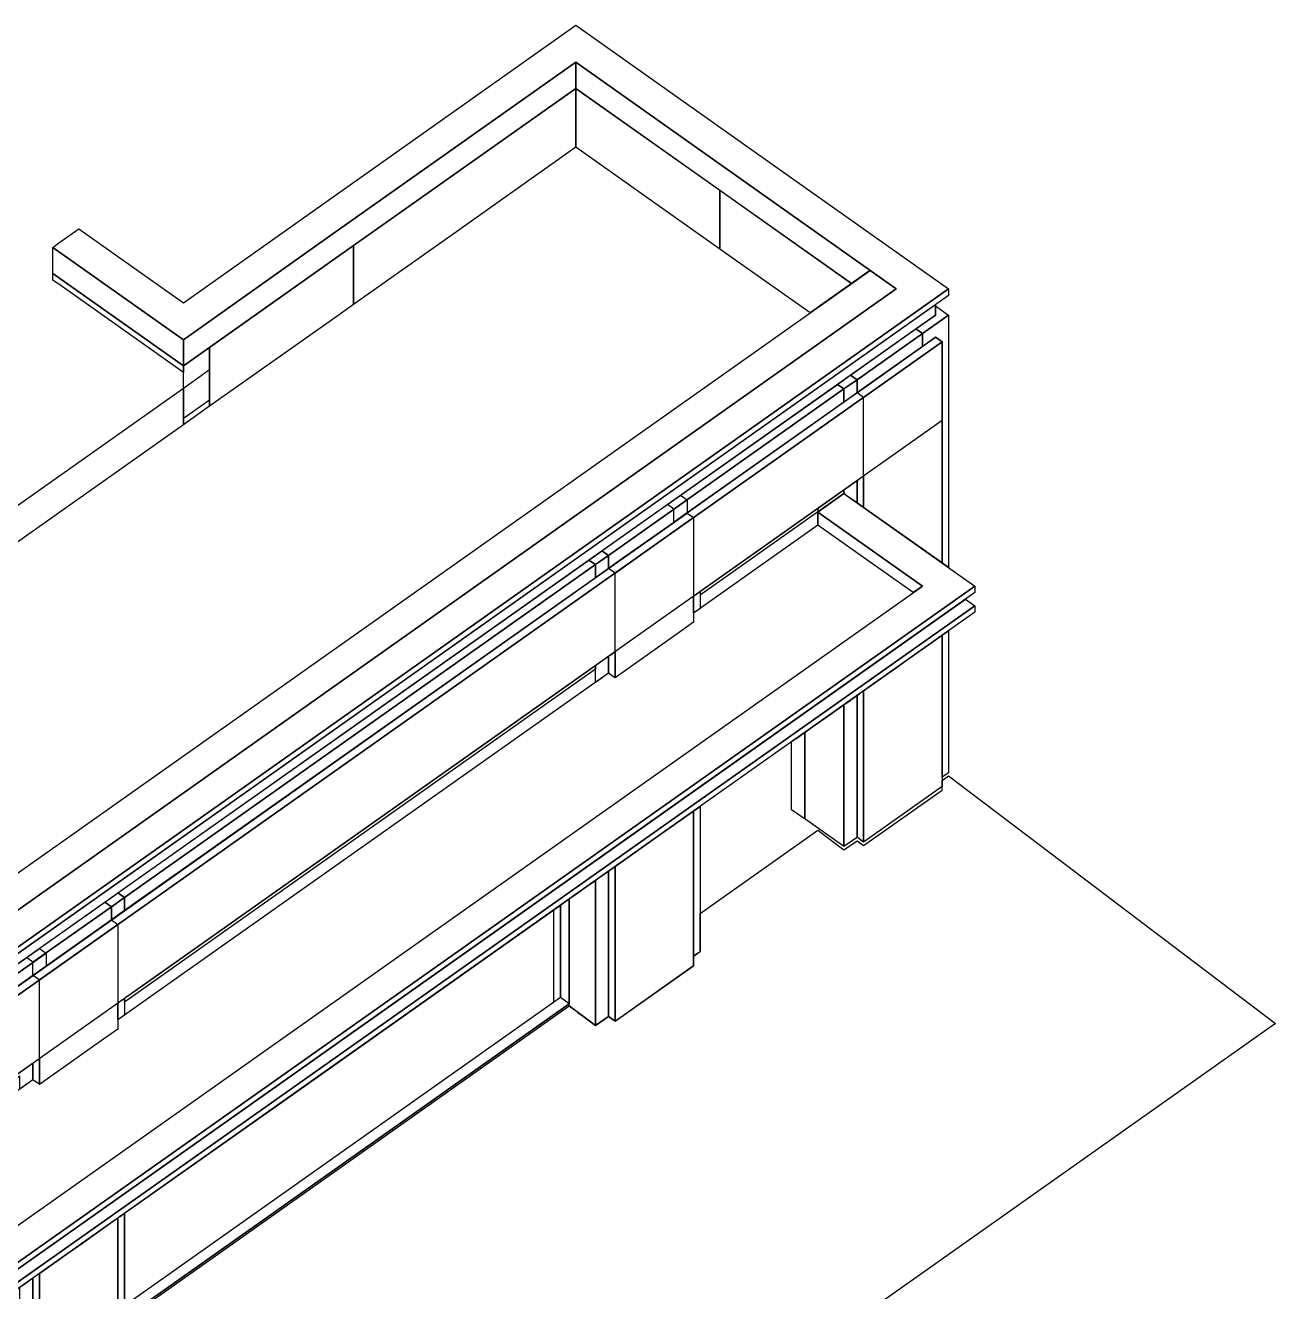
# Model space of a CAD drawing. Extents: x -14496 to -4349, y -27919 to -17633.
# Drawn here: x -11107 to -4349, y -24481 to -17633 of the extents above; entities that cross this region are included whole.
import ezdxf

# ---------------------------------------------------------------- set-up
doc = ezdxf.new("R2010")
doc.units = 0
doc.header["$LTSCALE"] = 1000
doc.header["$MEASUREMENT"] = 0
doc.layers.add('AE-FLOR', color=151, linetype='CONTINUOUS')

msp = doc.modelspace()

# ---------------------------------------------------------------- linework, layer by layer
at = {"layer": 'AE-FLOR', "linetype": 'Continuous'}
for points in [[(-12480.4347, -23358.0072), (-6399.3164, -19058.0072), (-7212.4892, -18483.0072), (-8131.728, -17833.0072), (-9475.2309, -18783.0072), (-10253.0483, -19333.0072), (-10959.448, -18833.5072), (-10920.75, -18806.1436), (-10818.0266, -18733.5072), (-10253.0483, -19133.0072), (-9616.6522, -18683.0072), (-8131.728, -17633.0072), (-7071.0678, -18383.0072), (-6116.4737, -19058.0072), (-12480.4347, -23558.0072)], [(-12480.4347, -23358.0072), (-6399.3164, -19058.0072), (-7212.4892, -18483.0072), (-8131.728, -17833.0072), (-9475.2309, -18783.0072), (-10253.0483, -19333.0072), (-10959.448, -18833.5072), (-10920.75, -18806.1436), (-10818.0266, -18733.5072), (-10253.0483, -19133.0072), (-9616.6522, -18683.0072), (-8131.728, -17633.0072), (-7071.0678, -18383.0072), (-6116.4737, -19058.0072), (-12480.4347, -23558.0072)], [(-12480.4347, -23358.0072), (-6399.3164, -19058.0072), (-7212.4892, -18483.0072), (-8131.728, -17833.0072), (-9475.2309, -18783.0072), (-10253.0483, -19333.0072), (-10959.448, -18833.5072), (-10920.75, -18806.1436), (-10818.0266, -18733.5072), (-10253.0483, -19133.0072), (-9616.6522, -18683.0072), (-8131.728, -17633.0072), (-7071.0678, -18383.0072), (-6116.4737, -19058.0072), (-12480.4347, -23558.0072)], [(-12480.4347, -23358.0072), (-6399.3164, -19058.0072), (-7212.4892, -18483.0072), (-8131.728, -17833.0072), (-9475.2309, -18783.0072), (-10253.0483, -19333.0072), (-10959.448, -18833.5072), (-10920.75, -18806.1436), (-10818.0266, -18733.5072), (-10253.0483, -19133.0072), (-9616.6522, -18683.0072), (-8131.728, -17633.0072), (-7071.0678, -18383.0072), (-6116.4737, -19058.0072), (-12480.4347, -23558.0072)], [(-12480.4347, -23358.0072), (-6399.3164, -19058.0072), (-7212.4892, -18483.0072), (-8131.728, -17833.0072), (-9475.2309, -18783.0072), (-10253.0483, -19333.0072), (-10959.448, -18833.5072), (-10920.75, -18806.1436), (-10818.0266, -18733.5072), (-10253.0483, -19133.0072), (-9616.6522, -18683.0072), (-8131.728, -17633.0072), (-7071.0678, -18383.0072), (-6116.4737, -19058.0072), (-12480.4347, -23558.0072)], [(-10571.2471, -24634.9094), (-8167.0831, -22934.9088), (-8133.7965, -22960.1103), (-8130.7722, -22962.4), (-8122.2997, -22968.8146), (-8025.6625, -23041.9793), (-7954.9511, -22991.9799), (-7919.5957, -23018.7476), (-7495.3317, -22718.7476), (-7495.3317, -22666.9799), (-7459.9763, -22641.9799), (-7459.9763, -22434.9088), (-6823.5802, -21984.9088), (-6682.1589, -22091.9799), (-6611.4482, -22041.9799), (-6604.3772, -22047.3334), (-6576.0929, -22068.7476), (-6151.8288, -21768.7476), (-6151.8288, -21716.9799), (-6116.4737, -21691.98), (-4348.7067, -23030.3683), (-10712.6677, -27530.3683)], [(-10571.2471, -24634.9094), (-8167.0831, -22934.9088), (-8133.7965, -22960.1103), (-8130.7722, -22962.4), (-8122.2997, -22968.8146), (-8025.6625, -23041.9793), (-7954.9511, -22991.9799), (-7919.5957, -23018.7476), (-7495.3317, -22718.7476), (-7495.3317, -22666.9799), (-7459.9763, -22641.9799), (-7459.9763, -22434.9088), (-6823.5802, -21984.9088), (-6682.1589, -22091.9799), (-6611.4482, -22041.9799), (-6604.3772, -22047.3334), (-6576.0929, -22068.7476), (-6151.8288, -21768.7476), (-6151.8288, -21716.9799), (-6116.4737, -21691.98), (-4348.7067, -23030.3683), (-10712.6677, -27530.3683)], [(-10571.2471, -24634.9094), (-8167.0831, -22934.9088), (-8133.7965, -22960.1103), (-8130.7722, -22962.4), (-8122.2997, -22968.8146), (-8025.6625, -23041.9793), (-7954.9511, -22991.9799), (-7919.5957, -23018.7476), (-7495.3317, -22718.7476), (-7495.3317, -22666.9799), (-7459.9763, -22641.9799), (-7459.9763, -22434.9088), (-6823.5802, -21984.9088), (-6682.1589, -22091.9799), (-6611.4482, -22041.9799), (-6604.3772, -22047.3334), (-6576.0929, -22068.7476), (-6151.8288, -21768.7476), (-6151.8288, -21716.9799), (-6116.4737, -21691.98), (-4348.7067, -23030.3683), (-10712.6677, -27530.3683)], [(-10571.2471, -24634.9094), (-8167.0831, -22934.9088), (-8133.7965, -22960.1103), (-8130.7722, -22962.4), (-8122.2997, -22968.8146), (-8025.6625, -23041.9793), (-7954.9511, -22991.9799), (-7919.5957, -23018.7476), (-7495.3317, -22718.7476), (-7495.3317, -22666.9799), (-7459.9763, -22641.9799), (-7459.9763, -22434.9088), (-6823.5802, -21984.9088), (-6682.1589, -22091.9799), (-6611.4482, -22041.9799), (-6604.3772, -22047.3334), (-6576.0929, -22068.7476), (-6151.8288, -21768.7476), (-6151.8288, -21716.9799), (-6116.4737, -21691.98), (-4348.7067, -23030.3683), (-10712.6677, -27530.3683)], [(-10571.2471, -24634.9094), (-8167.0831, -22934.9088), (-8133.7965, -22960.1103), (-8130.7722, -22962.4), (-8122.2997, -22968.8146), (-8025.6625, -23041.9793), (-7954.9511, -22991.9799), (-7919.5957, -23018.7476), (-7495.3317, -22718.7476), (-7495.3317, -22666.9799), (-7459.9763, -22641.9799), (-7459.9763, -22434.9088), (-6823.5802, -21984.9088), (-6682.1589, -22091.9799), (-6611.4482, -22041.9799), (-6604.3772, -22047.3334), (-6576.0929, -22068.7476), (-6151.8288, -21768.7476), (-6151.8288, -21716.9799), (-6116.4737, -21691.98), (-4348.7067, -23030.3683), (-10712.6677, -27530.3683)]]:
    msp.add_lwpolyline(points, dxfattribs=at)
for points in [[(-10253.0483, -19333.0072), (-9475.2309, -18783.0072), (-8131.728, -17833.0072), (-8131.728, -17974.4286), (-9475.2309, -18924.4286), (-10253.0483, -19474.4286)], [(-10253.0483, -19333.0072), (-9475.2309, -18783.0072), (-8131.728, -17833.0072), (-8131.728, -17974.4286), (-9475.2309, -18924.4286), (-10253.0483, -19474.4286)], [(-10253.0483, -19333.0072), (-9475.2309, -18783.0072), (-8131.728, -17833.0072), (-8131.728, -17974.4286), (-9475.2309, -18924.4286), (-10253.0483, -19474.4286)], [(-10253.0483, -19333.0072), (-9475.2309, -18783.0072), (-8131.728, -17833.0072), (-8131.728, -17974.4286), (-9475.2309, -18924.4286), (-10253.0483, -19474.4286)], [(-10253.0483, -19333.0072), (-9475.2309, -18783.0072), (-8131.728, -17833.0072), (-8131.728, -17974.4286), (-9475.2309, -18924.4286), (-10253.0483, -19474.4286)], [(-6540.7379, -18958.0073), (-6560.5676, -18972.0291), (-6640.7376, -19028.7178), (-7212.4881, -18624.4292), (-7212.4892, -18624.4284), (-8131.7268, -17974.4293), (-8131.728, -17974.4284), (-8131.728, -17833.0072), (-7212.4892, -18483.0072), (-6399.3164, -19058.0072)], [(-6540.7379, -18958.0073), (-6560.5676, -18972.0291), (-6640.7376, -19028.7178), (-7212.4881, -18624.4292), (-7212.4892, -18624.4284), (-8131.7268, -17974.4293), (-8131.728, -17974.4284), (-8131.728, -17833.0072), (-7212.4892, -18483.0072), (-6399.3164, -19058.0072)], [(-6540.7379, -18958.0073), (-6560.5676, -18972.0291), (-6640.7376, -19028.7178), (-7212.4881, -18624.4292), (-7212.4892, -18624.4284), (-8131.7268, -17974.4293), (-8131.728, -17974.4284), (-8131.728, -17833.0072), (-7212.4892, -18483.0072), (-6399.3164, -19058.0072)], [(-6540.7379, -18958.0073), (-6560.5676, -18972.0291), (-6640.7376, -19028.7178), (-7212.4881, -18624.4292), (-7212.4892, -18624.4284), (-8131.7268, -17974.4293), (-8131.728, -17974.4284), (-8131.728, -17833.0072), (-7212.4892, -18483.0072), (-6399.3164, -19058.0072)], [(-6540.7379, -18958.0073), (-6560.5676, -18972.0291), (-6640.7376, -19028.7178), (-7212.4881, -18624.4292), (-7212.4892, -18624.4284), (-8131.7268, -17974.4293), (-8131.728, -17974.4284), (-8131.728, -17833.0072), (-7212.4892, -18483.0072), (-6399.3164, -19058.0072)], [(-9333.8094, -18824.4285), (-8131.728, -17974.4286), (-8131.7279, -17974.4286), (-8131.7278, -18292.6195), (-8807.8837, -18770.7339), (-9333.8094, -19142.6195)], [(-9333.8094, -18824.4285), (-8131.728, -17974.4286), (-8131.7279, -17974.4286), (-8131.7278, -18292.6195), (-8807.8837, -18770.7339), (-9333.8094, -19142.6195)], [(-9333.8094, -18824.4285), (-8131.728, -17974.4286), (-8131.7279, -17974.4286), (-8131.7278, -18292.6195), (-8807.8837, -18770.7339), (-9333.8094, -19142.6195)], [(-9333.8094, -18824.4285), (-8131.728, -17974.4286), (-8131.7279, -17974.4286), (-8131.7278, -18292.6195), (-8807.8837, -18770.7339), (-9333.8094, -19142.6195)], [(-9333.8094, -18824.4285), (-8131.728, -17974.4286), (-8131.7279, -17974.4286), (-8131.7278, -18292.6195), (-8807.8837, -18770.7339), (-9333.8094, -19142.6195)], [(-7791.423, -18533.2514), (-8131.7278, -18292.6195), (-8131.7278, -17974.4285), (-7353.9104, -18524.4285), (-7353.9104, -18842.6195)], [(-7791.423, -18533.2514), (-8131.7278, -18292.6195), (-8131.7278, -17974.4285), (-7353.9104, -18524.4285), (-7353.9104, -18842.6195)], [(-7791.423, -18533.2514), (-8131.7278, -18292.6195), (-8131.7278, -17974.4285), (-7353.9104, -18524.4285), (-7353.9104, -18842.6195)], [(-7791.423, -18533.2514), (-8131.7278, -18292.6195), (-8131.7278, -17974.4285), (-7353.9104, -18524.4285), (-7353.9104, -18842.6195)], [(-7791.423, -18533.2514), (-8131.7278, -18292.6195), (-8131.7278, -17974.4285), (-7353.9104, -18524.4285), (-7353.9104, -18842.6195)], [(-7353.9104, -18842.6195), (-7353.9104, -18524.4285), (-6640.7376, -19028.7178), (-6795.2986, -19138.009), (-6865.7326, -19187.8133)], [(-10111.6268, -19374.4285), (-9333.8094, -18824.4285), (-9333.8094, -19142.6195), (-9429.7025, -19210.4262), (-10111.6268, -19692.6195)], [(-10253.0523, -19474.4256), (-10959.4479, -18974.9285), (-10959.448, -18942.1841), (-10959.448, -18833.5072), (-10253.0483, -19333.0072), (-10253.0483, -19474.4284)], [(-10253.0523, -19474.4256), (-10959.4479, -18974.9285), (-10959.448, -18942.1841), (-10959.448, -18833.5072), (-10253.0483, -19333.0072), (-10253.0483, -19474.4284)], [(-10253.0523, -19474.4256), (-10959.4479, -18974.9285), (-10959.448, -18942.1841), (-10959.448, -18833.5072), (-10253.0483, -19333.0072), (-10253.0483, -19474.4284)], [(-10253.0523, -19474.4256), (-10959.4479, -18974.9285), (-10959.448, -18942.1841), (-10959.448, -18833.5072), (-10253.0483, -19333.0072), (-10253.0483, -19474.4284)], [(-10253.0523, -19474.4256), (-10959.4479, -18974.9285), (-10959.448, -18942.1841), (-10959.448, -18833.5072), (-10253.0483, -19333.0072), (-10253.0483, -19474.4284)], [(-12621.8562, -23258.0073), (-6540.7379, -18958.0073), (-6399.3165, -19058.0073), (-12480.4348, -23358.0073)], [(-12621.8562, -23258.0073), (-6540.7379, -18958.0073), (-6399.3165, -19058.0073), (-12480.4348, -23358.0073)], [(-12621.8562, -23258.0073), (-6540.7379, -18958.0073), (-6399.3165, -19058.0073), (-12480.4348, -23358.0073)], [(-12621.8562, -23258.0073), (-6540.7379, -18958.0073), (-6399.3165, -19058.0073), (-12480.4348, -23358.0073)], [(-12621.8562, -23258.0073), (-6540.7379, -18958.0073), (-6399.3165, -19058.0073), (-12480.4348, -23358.0073)], [(-10909.0008, -19045.9482), (-10959.4479, -19010.2768), (-10959.4479, -18974.9285), (-10253.0482, -19474.4285), (-10253.0482, -19509.7768)], [(-12480.4347, -23558.0072), (-6116.4737, -19058.0072), (-6116.4737, -19093.3626), (-12480.4347, -23593.3626)], [(-12480.4347, -23558.0072), (-6116.4737, -19058.0072), (-6116.4737, -19093.3626), (-12480.4347, -23593.3626)], [(-12480.4347, -23558.0072), (-6116.4737, -19058.0072), (-6116.4737, -19093.3626), (-12480.4347, -23593.3626)], [(-12480.4347, -23558.0072), (-6116.4737, -19058.0072), (-6116.4737, -19093.3626), (-12480.4347, -23593.3626)], [(-12480.4347, -23558.0072), (-6116.4737, -19058.0072), (-6116.4737, -19093.3626), (-12480.4347, -23593.3626)], [(-12480.4347, -23593.3626), (-9153.851, -21241.1127), (-6187.1843, -19143.3626), (-6187.1843, -19199.4286), (-12480.4347, -23649.4286)], [(-12480.4347, -23593.3626), (-9153.851, -21241.1127), (-6187.1843, -19143.3626), (-6187.1843, -19199.4286), (-12480.4347, -23649.4286)], [(-12480.4347, -23593.3626), (-9153.851, -21241.1127), (-6187.1843, -19143.3626), (-6187.1843, -19199.4286), (-12480.4347, -23649.4286)], [(-12480.4347, -23593.3626), (-9153.851, -21241.1127), (-6187.1843, -19143.3626), (-6187.1843, -19199.4286), (-12480.4347, -23649.4286)], [(-12480.4347, -23593.3626), (-9153.851, -21241.1127), (-6187.1843, -19143.3626), (-6187.1843, -19199.4286), (-12480.4347, -23649.4286)], [(-6293.2502, -19274.4285), (-6187.1843, -19199.4286), (-6187.1843, -19149.4284), (-6116.4735, -19199.4285), (-6257.8949, -19299.4285)], [(-6151.8288, -20540.1139), (-6151.8288, -19345.1391), (-6187.1841, -19320.1391), (-6253.8543, -19367.282), (-6254.0203, -19367.3995), (-6257.8949, -19370.1392), (-6257.8949, -19299.4285), (-6116.4735, -19199.4285), (-6116.4736, -20565.1138)], [(-6646.8035, -19524.4285), (-6293.2502, -19274.4285), (-6257.8949, -19299.4285), (-6611.4482, -19549.4285)], [(-6611.4482, -19549.4285), (-6257.8949, -19299.4285), (-6257.8949, -19370.1392), (-6269.7346, -19378.5111), (-6601.7618, -19613.2898), (-6611.4482, -19620.1391)], [(-12409.7239, -23720.1392), (-6187.1841, -19320.1391), (-6151.8288, -19345.1391), (-12374.3686, -23745.1392)], [(-12409.7239, -23720.1392), (-6187.1841, -19320.1391), (-6151.8288, -19345.1391), (-12374.3686, -23745.1392)], [(-12409.7239, -23720.1392), (-6187.1841, -19320.1391), (-6151.8288, -19345.1391), (-12374.3686, -23745.1392)], [(-12409.7239, -23720.1392), (-6187.1841, -19320.1391), (-6151.8288, -19345.1391), (-12374.3686, -23745.1392)], [(-12409.7239, -23720.1392), (-6187.1841, -19320.1391), (-6151.8288, -19345.1391), (-12374.3686, -23745.1392)], [(-12374.3686, -23745.1392), (-6151.8288, -19345.1391), (-6151.8288, -19769.4032), (-12374.3686, -24169.4033)], [(-12374.3686, -23745.1392), (-6151.8288, -19345.1391), (-6151.8288, -19769.4032), (-12374.3686, -24169.4033)], [(-12374.3686, -23745.1392), (-6151.8288, -19345.1391), (-6151.8288, -19769.4032), (-12374.3686, -24169.4033)], [(-12374.3686, -23745.1392), (-6151.8288, -19345.1391), (-6151.8288, -19769.4032), (-12374.3686, -24169.4033)], [(-12374.3686, -23745.1392), (-6151.8288, -19345.1391), (-6151.8288, -19769.4032), (-12374.3686, -24169.4033)], [(-10253.0482, -19474.4285), (-10111.6268, -19374.4285), (-10111.6268, -19692.6195), (-10162.1365, -19728.3352), (-10253.0481, -19792.6194)], [(-6611.4482, -19620.1391), (-6187.1841, -19320.1391), (-6151.8288, -19345.1391), (-6576.0929, -19645.1391)], [(-6611.4482, -19620.1391), (-6187.1841, -19320.1391), (-6151.8288, -19345.1391), (-6576.0929, -19645.1391)], [(-6611.4482, -19620.1391), (-6187.1841, -19320.1391), (-6151.8288, -19345.1391), (-6576.0929, -19645.1391)], [(-6611.4482, -19620.1391), (-6187.1841, -19320.1391), (-6151.8288, -19345.1391), (-6576.0929, -19645.1391)], [(-6611.4482, -19620.1391), (-6187.1841, -19320.1391), (-6151.8288, -19345.1391), (-6576.0929, -19645.1391)], [(-6234.3245, -20481.7806), (-6238.3048, -20478.9661), (-6314.8344, -20424.8515), (-6497.7334, -20295.5224), (-6576.0929, -20240.1139), (-6576.0929, -19645.1391), (-6151.8288, -19345.1391), (-6151.8288, -20540.1139)], [(-6234.3245, -20481.7806), (-6238.3048, -20478.9661), (-6314.8344, -20424.8515), (-6497.7334, -20295.5224), (-6576.0929, -20240.1139), (-6576.0929, -19645.1391), (-6151.8288, -19345.1391), (-6151.8288, -20540.1139)], [(-6234.3245, -20481.7806), (-6238.3048, -20478.9661), (-6314.8344, -20424.8515), (-6497.7334, -20295.5224), (-6576.0929, -20240.1139), (-6576.0929, -19645.1391), (-6151.8288, -19345.1391), (-6151.8288, -20540.1139)], [(-6234.3245, -20481.7806), (-6238.3048, -20478.9661), (-6314.8344, -20424.8515), (-6497.7334, -20295.5224), (-6576.0929, -20240.1139), (-6576.0929, -19645.1391), (-6151.8288, -19345.1391), (-6151.8288, -20540.1139)], [(-6234.3245, -20481.7806), (-6238.3048, -20478.9661), (-6314.8344, -20424.8515), (-6497.7334, -20295.5224), (-6576.0929, -20240.1139), (-6576.0929, -19645.1391), (-6151.8288, -19345.1391), (-6151.8288, -20540.1139)], [(-10253.0482, -19594.6367), (-10111.6268, -19494.6367), (-10111.6268, -19692.6195), (-10111.6319, -19692.6231), (-10253.0481, -19792.6194)], [(-7636.7531, -20224.4285), (-7177.1337, -19899.4285), (-6717.5142, -19574.4285), (-6682.1589, -19599.4285), (-7601.3978, -20249.4285)], [(-6717.5142, -19574.4285), (-6658.5887, -19532.7618), (-6646.8035, -19524.4285), (-6611.4482, -19549.4285), (-6682.1589, -19599.4285)], [(-6682.1589, -19599.4285), (-6611.4482, -19549.4285), (-6611.4482, -19620.1391), (-6615.2574, -19622.8326), (-6680.2216, -19668.7693), (-6682.1589, -19670.1391)], [(-12232.9472, -20994.6367), (-10253.0482, -19594.6367), (-10253.0482, -19792.6195), (-10253.1189, -19792.6695), (-12232.9472, -21192.6195)], [(-7601.3978, -20249.4285), (-6682.1589, -19599.4285), (-6682.1589, -19670.1391), (-7486.4929, -20238.8892), (-7583.7201, -20307.6392), (-7586.2354, -20309.4178), (-7601.3978, -20320.1392)], [(-10253.0482, -19757.2712), (-10111.6268, -19657.2712), (-10111.6268, -19692.6195), (-10250.8729, -19791.0813), (-10253.0481, -19792.6194)], [(-6644.77, -20191.5518), (-6666.036, -20176.5145), (-6682.1589, -20165.1139), (-6682.1589, -20144.4032), (-6667.2281, -20133.8455), (-6640.8059, -20115.1622), (-6611.4482, -20094.4032), (-6611.4482, -20215.1139)], [(-6584.4728, -20234.1884), (-6600.3923, -20222.9315), (-6611.4482, -20215.1139), (-6611.4482, -20094.4032), (-6594.4825, -20082.4066), (-6582.1899, -20073.7144), (-6576.0929, -20069.4032), (-6576.0929, -20240.1139)], [(-6584.4728, -20234.1884), (-6600.3923, -20222.9315), (-6611.4482, -20215.1139), (-6611.4482, -20094.4032), (-6594.4825, -20082.4066), (-6582.1899, -20073.7144), (-6576.0929, -20069.4032), (-6576.0929, -20240.1139)], [(-6584.4728, -20234.1884), (-6600.3923, -20222.9315), (-6611.4482, -20215.1139), (-6611.4482, -20094.4032), (-6594.4825, -20082.4066), (-6582.1899, -20073.7144), (-6576.0929, -20069.4032), (-6576.0929, -20240.1139)], [(-6584.4728, -20234.1884), (-6600.3923, -20222.9315), (-6611.4482, -20215.1139), (-6611.4482, -20094.4032), (-6594.4825, -20082.4066), (-6582.1899, -20073.7144), (-6576.0929, -20069.4032), (-6576.0929, -20240.1139)], [(-6584.4728, -20234.1884), (-6600.3923, -20222.9315), (-6611.4482, -20215.1139), (-6611.4482, -20094.4032), (-6594.4825, -20082.4066), (-6582.1899, -20073.7144), (-6576.0929, -20069.4032), (-6576.0929, -20240.1139)], [(-11914.7492, -23865.114), (-11907.6782, -23860.114), (-11844.0385, -23815.114), (-11836.1818, -23809.5584), (-11773.3278, -23765.114), (-11207.6419, -24165.1143), (-6257.8953, -20665.1135), (-6823.5802, -20265.1139), (-6816.5091, -20260.1138), (-6752.8695, -20215.1139), (-6746.4413, -20210.5684), (-6682.1589, -20165.1139), (-5975.0516, -20665.1142), (-11207.6419, -24365.1143)], [(-11914.7492, -23865.114), (-11907.6782, -23860.114), (-11844.0385, -23815.114), (-11836.1818, -23809.5584), (-11773.3278, -23765.114), (-11207.6419, -24165.1143), (-6257.8953, -20665.1135), (-6823.5802, -20265.1139), (-6816.5091, -20260.1138), (-6752.8695, -20215.1139), (-6746.4413, -20210.5684), (-6682.1589, -20165.1139), (-5975.0516, -20665.1142), (-11207.6419, -24365.1143)], [(-11914.7492, -23865.114), (-11907.6782, -23860.114), (-11844.0385, -23815.114), (-11836.1818, -23809.5584), (-11773.3278, -23765.114), (-11207.6419, -24165.1143), (-6257.8953, -20665.1135), (-6823.5802, -20265.1139), (-6816.5091, -20260.1138), (-6752.8695, -20215.1139), (-6746.4413, -20210.5684), (-6682.1589, -20165.1139), (-5975.0516, -20665.1142), (-11207.6419, -24365.1143)], [(-11914.7492, -23865.114), (-11907.6782, -23860.114), (-11844.0385, -23815.114), (-11836.1818, -23809.5584), (-11773.3278, -23765.114), (-11207.6419, -24165.1143), (-6257.8953, -20665.1135), (-6823.5802, -20265.1139), (-6816.5091, -20260.1138), (-6752.8695, -20215.1139), (-6746.4413, -20210.5684), (-6682.1589, -20165.1139), (-5975.0516, -20665.1142), (-11207.6419, -24365.1143)], [(-11914.7492, -23865.114), (-11907.6782, -23860.114), (-11844.0385, -23815.114), (-11836.1818, -23809.5584), (-11773.3278, -23765.114), (-11207.6419, -24165.1143), (-6257.8953, -20665.1135), (-6823.5802, -20265.1139), (-6816.5091, -20260.1138), (-6752.8695, -20215.1139), (-6746.4413, -20210.5684), (-6682.1589, -20165.1139), (-5975.0516, -20665.1142), (-11207.6419, -24365.1143)], [(-7990.3064, -20474.4285), (-7566.0424, -20174.4285), (-7530.6871, -20199.4285), (-7954.9511, -20499.4285)], [(-7954.9511, -20499.4285), (-7530.6871, -20199.4285), (-7530.6871, -20270.1392), (-7907.8101, -20536.8054), (-7943.3274, -20561.92), (-7954.9511, -20570.1391)], [(-7495.3317, -20719.4032), (-7484.5398, -20711.7722), (-7465.154, -20698.0644), (-6715.8137, -20168.2008), (-6682.1589, -20144.4032), (-6682.1589, -20165.1139), (-7459.9763, -20715.1139), (-7459.9763, -20785.8175), (-7464.938, -20789.3259), (-7495.3317, -20810.8175)], [(-7495.3317, -20719.4032), (-6823.5813, -20244.404), (-6823.5813, -20335.8169), (-7495.3317, -20810.8163)], [(-7495.3317, -20719.4032), (-6823.5813, -20244.404), (-6823.5813, -20335.8169), (-7495.3317, -20810.8163)], [(-7495.3317, -20719.4032), (-6823.5813, -20244.404), (-6823.5813, -20335.8169), (-7495.3317, -20810.8163)], [(-7495.3317, -20719.4032), (-6823.5813, -20244.404), (-6823.5813, -20335.8169), (-7495.3317, -20810.8163)], [(-7495.3317, -20719.4032), (-6823.5813, -20244.404), (-6823.5813, -20335.8169), (-7495.3317, -20810.8163)], [(-6576.0616, -20510.8396), (-6823.5813, -20335.8168), (-6823.5813, -20280.8233), (-6823.5802, -20265.1139), (-6257.8953, -20665.1135), (-6307.8902, -20700.4652)], [(-6576.0616, -20510.8396), (-6823.5813, -20335.8168), (-6823.5813, -20280.8233), (-6823.5802, -20265.1139), (-6257.8953, -20665.1135), (-6307.8902, -20700.4652)], [(-6576.0616, -20510.8396), (-6823.5813, -20335.8168), (-6823.5813, -20280.8233), (-6823.5802, -20265.1139), (-6257.8953, -20665.1135), (-6307.8902, -20700.4652)], [(-6576.0616, -20510.8396), (-6823.5813, -20335.8168), (-6823.5813, -20280.8233), (-6823.5802, -20265.1139), (-6257.8953, -20665.1135), (-6307.8902, -20700.4652)], [(-6576.0616, -20510.8396), (-6823.5813, -20335.8168), (-6823.5813, -20280.8233), (-6823.5802, -20265.1139), (-6257.8953, -20665.1135), (-6307.8902, -20700.4652)], [(-7954.9511, -20570.1391), (-7530.687, -20270.1391), (-7495.3317, -20295.1391), (-7919.5957, -20595.1391)], [(-7954.9511, -20570.1391), (-7530.687, -20270.1391), (-7495.3317, -20295.1391), (-7919.5957, -20595.1391)], [(-7954.9511, -20570.1391), (-7530.687, -20270.1391), (-7495.3317, -20295.1391), (-7919.5957, -20595.1391)], [(-7954.9511, -20570.1391), (-7530.687, -20270.1391), (-7495.3317, -20295.1391), (-7919.5957, -20595.1391)], [(-7954.9511, -20570.1391), (-7530.687, -20270.1391), (-7495.3317, -20295.1391), (-7919.5957, -20595.1391)], [(-7919.5957, -20595.1391), (-7495.3317, -20295.1391), (-7495.3317, -20860.8175), (-7590.9393, -20928.4223), (-7919.5957, -21160.8175)], [(-7919.5957, -20595.1391), (-7495.3317, -20295.1391), (-7495.3317, -20860.8175), (-7590.9393, -20928.4223), (-7919.5957, -21160.8175)], [(-7919.5957, -20595.1391), (-7495.3317, -20295.1391), (-7495.3317, -20860.8175), (-7590.9393, -20928.4223), (-7919.5957, -21160.8175)], [(-7919.5957, -20595.1391), (-7495.3317, -20295.1391), (-7495.3317, -20860.8175), (-7590.9393, -20928.4223), (-7919.5957, -21160.8175)], [(-7919.5957, -20595.1391), (-7495.3317, -20295.1391), (-7495.3317, -20860.8175), (-7590.9393, -20928.4223), (-7919.5957, -21160.8175)], [(-8061.0171, -20524.4285), (-8007.9838, -20486.9282), (-7990.3064, -20474.4285), (-7954.9519, -20499.4279), (-8025.6625, -20549.4279)], [(-10606.6015, -22324.4285), (-9333.8093, -21424.4284), (-8061.0171, -20524.4285), (-8025.6618, -20549.4285), (-10571.2462, -22349.4285)], [(-10606.6015, -22324.4285), (-9333.8093, -21424.4284), (-8061.0171, -20524.4285), (-8025.6618, -20549.4285), (-10571.2462, -22349.4285)], [(-10606.6015, -22324.4285), (-9333.8093, -21424.4284), (-8061.0171, -20524.4285), (-8025.6618, -20549.4285), (-10571.2462, -22349.4285)], [(-10606.6015, -22324.4285), (-9333.8093, -21424.4284), (-8061.0171, -20524.4285), (-8025.6618, -20549.4285), (-10571.2462, -22349.4285)], [(-10606.6015, -22324.4285), (-9333.8093, -21424.4284), (-8061.0171, -20524.4285), (-8025.6618, -20549.4285), (-10571.2462, -22349.4285)], [(-8025.6625, -20549.4279), (-7954.9519, -20499.4279), (-7954.9519, -20570.1397), (-8017.8056, -20614.584), (-8023.7252, -20618.7698), (-8025.6625, -20620.1397)], [(-10571.2462, -22349.4285), (-8025.6618, -20549.4285), (-8025.6618, -20620.1391), (-8343.8598, -20845.1391), (-10571.2462, -22420.1391)], [(-11207.6419, -24365.1143), (-5975.0516, -20665.1142), (-5975.0516, -20700.4696), (-11207.6419, -24400.4697)], [(-11207.6419, -24365.1143), (-5975.0516, -20665.1142), (-5975.0516, -20700.4696), (-11207.6419, -24400.4697)], [(-11207.6419, -24365.1143), (-5975.0516, -20665.1142), (-5975.0516, -20700.4696), (-11207.6419, -24400.4697)], [(-11207.6419, -24365.1143), (-5975.0516, -20665.1142), (-5975.0516, -20700.4696), (-11207.6419, -24400.4697)], [(-11207.6419, -24365.1143), (-5975.0516, -20665.1142), (-5975.0516, -20700.4696), (-11207.6419, -24400.4697)], [(-11914.7492, -23971.18), (-11914.0421, -23970.68), (-11914.0421, -23900.9693), (-11435.4593, -24239.3784), (-11207.6419, -24400.4697), (-7607.6418, -21854.8852), (-6075.0516, -20771.1803), (-6029.597, -20739.039), (-6025.0516, -20735.8249), (-5975.0516, -20771.1803), (-11207.6419, -24471.1803)], [(-11914.7492, -23971.18), (-11914.0421, -23970.68), (-11914.0421, -23900.9693), (-11435.4593, -24239.3784), (-11207.6419, -24400.4697), (-7607.6418, -21854.8852), (-6075.0516, -20771.1803), (-6029.597, -20739.039), (-6025.0516, -20735.8249), (-5975.0516, -20771.1803), (-11207.6419, -24471.1803)], [(-11914.7492, -23971.18), (-11914.0421, -23970.68), (-11914.0421, -23900.9693), (-11435.4593, -24239.3784), (-11207.6419, -24400.4697), (-7607.6418, -21854.8852), (-6075.0516, -20771.1803), (-6029.597, -20739.039), (-6025.0516, -20735.8249), (-5975.0516, -20771.1803), (-11207.6419, -24471.1803)], [(-11914.7492, -23971.18), (-11914.0421, -23970.68), (-11914.0421, -23900.9693), (-11435.4593, -24239.3784), (-11207.6419, -24400.4697), (-7607.6418, -21854.8852), (-6075.0516, -20771.1803), (-6029.597, -20739.039), (-6025.0516, -20735.8249), (-5975.0516, -20771.1803), (-11207.6419, -24471.1803)], [(-11914.7492, -23971.18), (-11914.0421, -23970.68), (-11914.0421, -23900.9693), (-11435.4593, -24239.3784), (-11207.6419, -24400.4697), (-7607.6418, -21854.8852), (-6075.0516, -20771.1803), (-6029.597, -20739.039), (-6025.0516, -20735.8249), (-5975.0516, -20771.1803), (-11207.6419, -24471.1803)], [(-7495.3317, -20719.4032), (-7459.9781, -20694.4045), (-7459.9781, -20785.8163), (-7495.3317, -20810.815)], [(-11207.6419, -24471.1803), (-5975.0516, -20771.1803), (-5975.0516, -20806.5356), (-11207.6419, -24506.5357)], [(-11207.6419, -24471.1803), (-5975.0516, -20771.1803), (-5975.0516, -20806.5356), (-11207.6419, -24506.5357)], [(-11207.6419, -24471.1803), (-5975.0516, -20771.1803), (-5975.0516, -20806.5356), (-11207.6419, -24506.5357)], [(-11207.6419, -24471.1803), (-5975.0516, -20771.1803), (-5975.0516, -20806.5356), (-11207.6419, -24506.5357)], [(-11207.6419, -24471.1803), (-5975.0516, -20771.1803), (-5975.0516, -20806.5356), (-11207.6419, -24506.5357)], [(-6576.0929, -21231.536), (-6423.4752, -21123.619), (-6419.9522, -21121.1278), (-6340.1028, -21064.6658), (-6237.0516, -20991.7976), (-6151.8288, -20931.536), (-6151.8288, -21749.2951), (-6558.165, -22036.6182), (-6576.0929, -22049.2951)], [(-6576.0929, -21231.536), (-6423.4752, -21123.619), (-6419.9522, -21121.1278), (-6340.1028, -21064.6658), (-6237.0516, -20991.7976), (-6151.8288, -20931.536), (-6151.8288, -21749.2951), (-6558.165, -22036.6182), (-6576.0929, -22049.2951)], [(-6576.0929, -21231.536), (-6423.4752, -21123.619), (-6419.9522, -21121.1278), (-6340.1028, -21064.6658), (-6237.0516, -20991.7976), (-6151.8288, -20931.536), (-6151.8288, -21749.2951), (-6558.165, -22036.6182), (-6576.0929, -22049.2951)], [(-6576.0929, -21231.536), (-6423.4752, -21123.619), (-6419.9522, -21121.1278), (-6340.1028, -21064.6658), (-6237.0516, -20991.7976), (-6151.8288, -20931.536), (-6151.8288, -21749.2951), (-6558.165, -22036.6182), (-6576.0929, -22049.2951)], [(-6576.0929, -21231.536), (-6423.4752, -21123.619), (-6419.9522, -21121.1278), (-6340.1028, -21064.6658), (-6237.0516, -20991.7976), (-6151.8288, -20931.536), (-6151.8288, -21749.2951), (-6558.165, -22036.6182), (-6576.0929, -22049.2951)], [(-6151.8288, -20931.536), (-6116.4736, -20906.5361), (-6116.4737, -21674.2953), (-6122.2857, -21678.405), (-6151.8288, -21699.2951)], [(-7927.563, -21155.1838), (-7954.9511, -21135.8175), (-7954.9511, -21044.4032), (-7948.6836, -21039.9714), (-7925.6927, -21023.7144), (-7919.5957, -21019.4032), (-7919.5957, -21160.8175)], [(-7927.563, -21155.1838), (-7954.9511, -21135.8175), (-7954.9511, -21044.4032), (-7948.6836, -21039.9714), (-7925.6927, -21023.7144), (-7919.5957, -21019.4032), (-7919.5957, -21160.8175)], [(-7927.563, -21155.1838), (-7954.9511, -21135.8175), (-7954.9511, -21044.4032), (-7948.6836, -21039.9714), (-7925.6927, -21023.7144), (-7919.5957, -21019.4032), (-7919.5957, -21160.8175)], [(-7927.563, -21155.1838), (-7954.9511, -21135.8175), (-7954.9511, -21044.4032), (-7948.6836, -21039.9714), (-7925.6927, -21023.7144), (-7919.5957, -21019.4032), (-7919.5957, -21160.8175)], [(-7927.563, -21155.1838), (-7954.9511, -21135.8175), (-7954.9511, -21044.4032), (-7948.6836, -21039.9714), (-7925.6927, -21023.7144), (-7919.5957, -21019.4032), (-7919.5957, -21160.8175)], [(-10606.6016, -22919.4033), (-8573.614, -21481.8639), (-7954.9511, -21044.4032), (-7954.9511, -21135.8164), (-10606.6016, -23010.8172)], [(-10606.6016, -22919.4033), (-8573.614, -21481.8639), (-7954.9511, -21044.4032), (-7954.9511, -21135.8164), (-10606.6016, -23010.8172)], [(-10606.6016, -22919.4033), (-8573.614, -21481.8639), (-7954.9511, -21044.4032), (-7954.9511, -21135.8164), (-10606.6016, -23010.8172)], [(-10606.6016, -22919.4033), (-8573.614, -21481.8639), (-7954.9511, -21044.4032), (-7954.9511, -21135.8164), (-10606.6016, -23010.8172)], [(-10606.6016, -22919.4033), (-8573.614, -21481.8639), (-7954.9511, -21044.4032), (-7954.9511, -21135.8164), (-10606.6016, -23010.8172)], [(-8025.6625, -21094.4037), (-8010.7317, -21083.846), (-7965.109, -21051.5859), (-7954.9519, -21044.4037), (-7954.9519, -21135.8169), (-8008.2272, -21173.4883), (-8025.6625, -21185.8169)], [(-10571.2462, -22894.4032), (-10478.0481, -22828.5022), (-8025.6618, -21094.4032), (-8025.6618, -21115.1139), (-10571.2462, -22915.1139)], [(-6682.1589, -21306.536), (-6649.4015, -21283.373), (-6635.3888, -21273.4645), (-6634.7882, -21273.0399), (-6611.4482, -21256.536), (-6611.4482, -22024.2951), (-6614.3543, -22026.35), (-6682.1589, -22074.2951)], [(-6609.9542, -22025.3515), (-6611.4482, -22024.2951), (-6611.4482, -21256.536), (-6599.2056, -21247.8791), (-6598.8906, -21247.6564), (-6592.1012, -21242.8556), (-6576.0929, -21231.536), (-6576.0929, -22049.2951)], [(-6609.9542, -22025.3515), (-6611.4482, -22024.2951), (-6611.4482, -21256.536), (-6599.2056, -21247.8791), (-6598.8906, -21247.6564), (-6592.1012, -21242.8556), (-6576.0929, -21231.536), (-6576.0929, -22049.2951)], [(-6609.9542, -22025.3515), (-6611.4482, -22024.2951), (-6611.4482, -21256.536), (-6599.2056, -21247.8791), (-6598.8906, -21247.6564), (-6592.1012, -21242.8556), (-6576.0929, -21231.536), (-6576.0929, -22049.2951)], [(-6609.9542, -22025.3515), (-6611.4482, -22024.2951), (-6611.4482, -21256.536), (-6599.2056, -21247.8791), (-6598.8906, -21247.6564), (-6592.1012, -21242.8556), (-6576.0929, -21231.536), (-6576.0929, -22049.2951)], [(-6609.9542, -22025.3515), (-6611.4482, -22024.2951), (-6611.4482, -21256.536), (-6599.2056, -21247.8791), (-6598.8906, -21247.6564), (-6592.1012, -21242.8556), (-6576.0929, -21231.536), (-6576.0929, -22049.2951)], [(-6690.8772, -22068.1303), (-6894.2909, -21924.2951), (-6894.2909, -21456.536), (-6851.7102, -21426.4269), (-6746.5017, -21352.0332), (-6744.8876, -21350.8918), (-6682.1589, -21306.536), (-6682.1589, -22074.2951)], [(-6897.197, -21922.2402), (-6965.0016, -21874.2951), (-6965.0016, -21506.536), (-6932.42, -21483.4973), (-6909.4259, -21467.238), (-6895.1667, -21457.1552), (-6894.2909, -21456.536), (-6894.2909, -21924.2951)], [(-7919.5957, -22181.536), (-7763.4551, -22071.1278), (-7687.9518, -22017.7389), (-7495.3317, -21881.536), (-7495.3317, -22718.7476), (-7513.3922, -22731.5183), (-7904.9556, -23008.3955), (-7919.5957, -23018.7476)], [(-7919.5957, -22181.536), (-7763.4551, -22071.1278), (-7687.9518, -22017.7389), (-7495.3317, -21881.536), (-7495.3317, -22718.7476), (-7513.3922, -22731.5183), (-7904.9556, -23008.3955), (-7919.5957, -23018.7476)], [(-7919.5957, -22181.536), (-7763.4551, -22071.1278), (-7687.9518, -22017.7389), (-7495.3317, -21881.536), (-7495.3317, -22718.7476), (-7513.3922, -22731.5183), (-7904.9556, -23008.3955), (-7919.5957, -23018.7476)], [(-7919.5957, -22181.536), (-7763.4551, -22071.1278), (-7687.9518, -22017.7389), (-7495.3317, -21881.536), (-7495.3317, -22718.7476), (-7513.3922, -22731.5183), (-7904.9556, -23008.3955), (-7919.5957, -23018.7476)], [(-7919.5957, -22181.536), (-7763.4551, -22071.1278), (-7687.9518, -22017.7389), (-7495.3317, -21881.536), (-7495.3317, -22718.7476), (-7513.3922, -22731.5183), (-7904.9556, -23008.3955), (-7919.5957, -23018.7476)], [(-7495.3317, -21881.536), (-7459.9763, -21856.536), (-7459.9763, -22641.9799), (-7465.4122, -22645.8236), (-7495.3317, -22666.9799)], [(-7495.3317, -21881.536), (-7459.9781, -21856.5372), (-7459.9781, -22641.9786), (-7465.5901, -22645.9469), (-7471.6187, -22650.2097), (-7495.3317, -22666.9773)], [(-7952.1748, -22994.0818), (-7953.7071, -22992.9217), (-7954.9511, -22991.9799), (-7954.9511, -22206.536), (-7942.3935, -22197.6564), (-7926.1807, -22186.1922), (-7919.5957, -22181.536), (-7919.5957, -23018.7476)], [(-7952.1748, -22994.0818), (-7953.7071, -22992.9217), (-7954.9511, -22991.9799), (-7954.9511, -22206.536), (-7942.3935, -22197.6564), (-7926.1807, -22186.1922), (-7919.5957, -22181.536), (-7919.5957, -23018.7476)], [(-7952.1748, -22994.0818), (-7953.7071, -22992.9217), (-7954.9511, -22991.9799), (-7954.9511, -22206.536), (-7942.3935, -22197.6564), (-7926.1807, -22186.1922), (-7919.5957, -22181.536), (-7919.5957, -23018.7476)], [(-7952.1748, -22994.0818), (-7953.7071, -22992.9217), (-7954.9511, -22991.9799), (-7954.9511, -22206.536), (-7942.3935, -22197.6564), (-7926.1807, -22186.1922), (-7919.5957, -22181.536), (-7919.5957, -23018.7476)], [(-7952.1748, -22994.0818), (-7953.7071, -22992.9217), (-7954.9511, -22991.9799), (-7954.9511, -22206.536), (-7942.3935, -22197.6564), (-7926.1807, -22186.1922), (-7919.5957, -22181.536), (-7919.5957, -23018.7476)], [(-8025.6625, -22256.5365), (-8012.4927, -22247.224), (-7978.8924, -22223.4651), (-7954.9519, -22206.5365), (-7954.9519, -22991.9793), (-7957.3735, -22993.6916), (-7960.7721, -22996.0948), (-8025.6625, -23041.9793)], [(-7954.9519, -22991.9793), (-7954.9519, -22206.5365), (-7954.9511, -22206.536), (-7954.9511, -22991.9799)], [(-8030.519, -23038.3024), (-8040.084, -23031.0607), (-8167.0831, -22934.9088), (-8167.0831, -22356.536), (-8140.7436, -22337.9111), (-8070.0999, -22287.9585), (-8025.6625, -22256.5365), (-8025.6625, -23041.9793)], [(-11101.5763, -22674.4285), (-10677.3123, -22374.4285), (-10641.957, -22399.4285), (-11066.221, -22699.4285)], [(-10677.3123, -22374.4285), (-10624.279, -22336.9283), (-10606.6016, -22324.4285), (-10571.2471, -22349.428), (-10641.9577, -22399.428)], [(-10641.9577, -22399.428), (-10571.2471, -22349.428), (-10571.2471, -22420.1398), (-10634.1008, -22464.584), (-10640.0204, -22468.7699), (-10641.9577, -22470.1398)], [(-10571.2471, -24056.5366), (-9662.0835, -23413.6609), (-8935.5626, -22899.933), (-8214.4622, -22390.038), (-8214.4593, -22390.036), (-8214.4593, -22890.7951), (-8214.4695, -22890.8023), (-10571.2471, -24557.2957)], [(-8249.8146, -22415.036), (-8239.7993, -22407.9541), (-8229.7087, -22400.819), (-8214.4593, -22390.036), (-8214.4593, -22890.7951), (-8249.8145, -22915.795), (-8249.8146, -22915.7951)], [(-8167.0837, -22924.2947), (-8214.4593, -22890.7951), (-8214.4593, -22390.036), (-8207.8879, -22385.3893), (-8167.0833, -22356.5361), (-8167.0831, -22356.536), (-8167.0831, -22924.2951)], [(-11066.221, -22699.4285), (-10641.957, -22399.4285), (-10641.957, -22470.1392), (-10653.5806, -22478.3584), (-11030.7037, -22745.0246), (-11066.221, -22770.1392)], [(-11066.2211, -22770.1392), (-10641.957, -22470.1392), (-10606.6016, -22495.1392), (-11030.8657, -22795.1392)], [(-11066.2211, -22770.1392), (-10641.957, -22470.1392), (-10606.6016, -22495.1392), (-11030.8657, -22795.1392)], [(-11066.2211, -22770.1392), (-10641.957, -22470.1392), (-10606.6016, -22495.1392), (-11030.8657, -22795.1392)], [(-11066.2211, -22770.1392), (-10641.957, -22470.1392), (-10606.6016, -22495.1392), (-11030.8657, -22795.1392)], [(-11066.2211, -22770.1392), (-10641.957, -22470.1392), (-10606.6016, -22495.1392), (-11030.8657, -22795.1392)], [(-11030.8657, -22795.1392), (-10606.6016, -22495.1392), (-10606.6016, -23060.8176), (-10702.2093, -23128.4224), (-11030.8657, -23360.8176)], [(-11030.8657, -22795.1392), (-10606.6016, -22495.1392), (-10606.6016, -23060.8176), (-10702.2093, -23128.4224), (-11030.8657, -23360.8176)], [(-11030.8657, -22795.1392), (-10606.6016, -22495.1392), (-10606.6016, -23060.8176), (-10702.2093, -23128.4224), (-11030.8657, -23360.8176)], [(-11030.8657, -22795.1392), (-10606.6016, -22495.1392), (-10606.6016, -23060.8176), (-10702.2093, -23128.4224), (-11030.8657, -23360.8176)], [(-11030.8657, -22795.1392), (-10606.6016, -22495.1392), (-10606.6016, -23060.8176), (-10702.2093, -23128.4224), (-11030.8657, -23360.8176)], [(-11950.1045, -23274.4285), (-11490.4851, -22949.4285), (-11030.8656, -22624.4285), (-10995.5103, -22649.4285), (-11914.7492, -23299.4285)], [(-11914.7492, -23299.4285), (-10995.5103, -22649.4285), (-10995.5103, -22720.1392), (-11013.188, -22732.6392), (-11110.3268, -22801.3267), (-11914.6608, -23370.0767), (-11914.7298, -23370.1255), (-11914.7492, -23370.1392)], [(-10606.6016, -22919.4033), (-10581.4042, -22901.586), (-10571.2471, -22894.4038), (-10571.2471, -22985.817), (-10606.6016, -23010.8165)], [(-10571.2471, -24624.2957), (-8167.0831, -22924.2951), (-8167.0831, -22924.3022), (-10571.2471, -24624.3028)], [(-10571.2471, -24624.2957), (-8167.0831, -22924.2951), (-8167.0831, -22924.3022), (-10571.2471, -24624.3028)], [(-10571.2471, -24624.2957), (-8167.0831, -22924.2951), (-8167.0831, -22924.3022), (-10571.2471, -24624.3028)], [(-10571.2471, -24624.2957), (-8167.0831, -22924.2951), (-8167.0831, -22924.3022), (-10571.2471, -24624.3028)], [(-10571.2471, -24624.2957), (-8167.0831, -22924.2951), (-8167.0831, -22924.3022), (-10571.2471, -24624.3028)], [(-11914.7491, -23844.4032), (-11914.5999, -23844.2977), (-11914.0679, -23843.9216), (-11880.4131, -23820.124), (-11131.7541, -23290.7421), (-11066.2211, -23244.4033), (-11066.2211, -23335.8176), (-11131.9701, -23382.3092), (-11136.9317, -23385.8176), (-11136.9317, -23315.114), (-11914.0421, -23864.614), (-11914.5942, -23865.0044), (-11914.7491, -23865.1139)], [(-11724.318, -23799.7691), (-11773.204, -23765.2015), (-11773.3279, -23765.1139), (-11773.328, -23744.4034), (-11773.2405, -23744.3415), (-11066.2211, -23244.4033), (-11066.2211, -23335.8173), (-11723.3329, -23800.4657)], [(-11724.318, -23799.7691), (-11773.204, -23765.2015), (-11773.3279, -23765.1139), (-11773.328, -23744.4034), (-11773.2405, -23744.3415), (-11066.2211, -23244.4033), (-11066.2211, -23335.8173), (-11723.3329, -23800.4657)], [(-11724.318, -23799.7691), (-11773.204, -23765.2015), (-11773.3279, -23765.1139), (-11773.328, -23744.4034), (-11773.2405, -23744.3415), (-11066.2211, -23244.4033), (-11066.2211, -23335.8173), (-11723.3329, -23800.4657)], [(-11724.318, -23799.7691), (-11773.204, -23765.2015), (-11773.3279, -23765.1139), (-11773.328, -23744.4034), (-11773.2405, -23744.3415), (-11066.2211, -23244.4033), (-11066.2211, -23335.8173), (-11723.3329, -23800.4657)], [(-11724.318, -23799.7691), (-11773.204, -23765.2015), (-11773.3279, -23765.1139), (-11773.328, -23744.4034), (-11773.2405, -23744.3415), (-11066.2211, -23244.4033), (-11066.2211, -23335.8173), (-11723.3329, -23800.4657)], [(-11038.833, -23355.1838), (-11066.2211, -23335.8176), (-11066.2211, -23244.4033), (-11059.9536, -23239.9715), (-11036.9627, -23223.7145), (-11030.8657, -23219.4033), (-11030.8657, -23360.8176)], [(-11038.833, -23355.1838), (-11066.2211, -23335.8176), (-11066.2211, -23244.4033), (-11059.9536, -23239.9715), (-11036.9627, -23223.7145), (-11030.8657, -23219.4033), (-11030.8657, -23360.8176)], [(-11038.833, -23355.1838), (-11066.2211, -23335.8176), (-11066.2211, -23244.4033), (-11059.9536, -23239.9715), (-11036.9627, -23223.7145), (-11030.8657, -23219.4033), (-11030.8657, -23360.8176)], [(-11038.833, -23355.1838), (-11066.2211, -23335.8176), (-11066.2211, -23244.4033), (-11059.9536, -23239.9715), (-11036.9627, -23223.7145), (-11030.8657, -23219.4033), (-11030.8657, -23360.8176)], [(-11038.833, -23355.1838), (-11066.2211, -23335.8176), (-11066.2211, -23244.4033), (-11059.9536, -23239.9715), (-11036.9627, -23223.7145), (-11030.8657, -23219.4033), (-11030.8657, -23360.8176)], [(-11030.8657, -24381.5361), (-10874.7251, -24271.1279), (-10799.2217, -24217.739), (-10606.6016, -24081.5361), (-10606.6016, -24918.7477), (-10624.6621, -24931.5184), (-11016.2256, -25208.3956), (-11030.8657, -25218.7477)], [(-11030.8657, -24381.5361), (-10874.7251, -24271.1279), (-10799.2217, -24217.739), (-10606.6016, -24081.5361), (-10606.6016, -24918.7477), (-10624.6621, -24931.5184), (-11016.2256, -25208.3956), (-11030.8657, -25218.7477)], [(-11030.8657, -24381.5361), (-10874.7251, -24271.1279), (-10799.2217, -24217.739), (-10606.6016, -24081.5361), (-10606.6016, -24918.7477), (-10624.6621, -24931.5184), (-11016.2256, -25208.3956), (-11030.8657, -25218.7477)], [(-11030.8657, -24381.5361), (-10874.7251, -24271.1279), (-10799.2217, -24217.739), (-10606.6016, -24081.5361), (-10606.6016, -24918.7477), (-10624.6621, -24931.5184), (-11016.2256, -25208.3956), (-11030.8657, -25218.7477)], [(-11030.8657, -24381.5361), (-10874.7251, -24271.1279), (-10799.2217, -24217.739), (-10606.6016, -24081.5361), (-10606.6016, -24918.7477), (-10624.6621, -24931.5184), (-11016.2256, -25208.3956), (-11030.8657, -25218.7477)], [(-10606.6016, -24081.5361), (-10595.1876, -24073.4651), (-10571.2471, -24056.5366), (-10571.2471, -24841.9793), (-10573.6687, -24843.6917), (-10577.0673, -24846.0949), (-10606.6016, -24866.9788)], [(-11136.9317, -24456.5361), (-11110.5921, -24437.9111), (-11066.2211, -24406.5361), (-11066.2211, -25191.98), (-11136.9317, -25241.98)], [(-11063.4448, -25194.0819), (-11064.977, -25192.9218), (-11066.2211, -25191.98), (-11066.2211, -24406.5361), (-11053.6634, -24397.6565), (-11037.4506, -24386.1923), (-11030.8657, -24381.5361), (-11030.8657, -25218.7477)], [(-11063.4448, -25194.0819), (-11064.977, -25192.9218), (-11066.2211, -25191.98), (-11066.2211, -24406.5361), (-11053.6634, -24397.6565), (-11037.4506, -24386.1923), (-11030.8657, -24381.5361), (-11030.8657, -25218.7477)], [(-11063.4448, -25194.0819), (-11064.977, -25192.9218), (-11066.2211, -25191.98), (-11066.2211, -24406.5361), (-11053.6634, -24397.6565), (-11037.4506, -24386.1923), (-11030.8657, -24381.5361), (-11030.8657, -25218.7477)], [(-11063.4448, -25194.0819), (-11064.977, -25192.9218), (-11066.2211, -25191.98), (-11066.2211, -24406.5361), (-11053.6634, -24397.6565), (-11037.4506, -24386.1923), (-11030.8657, -24381.5361), (-11030.8657, -25218.7477)], [(-11063.4448, -25194.0819), (-11064.977, -25192.9218), (-11066.2211, -25191.98), (-11066.2211, -24406.5361), (-11053.6634, -24397.6565), (-11037.4506, -24386.1923), (-11030.8657, -24381.5361), (-11030.8657, -25218.7477)]]:
    msp.add_lwpolyline(points, close=True, dxfattribs=at)

doc.saveas('drawing.dxf')
